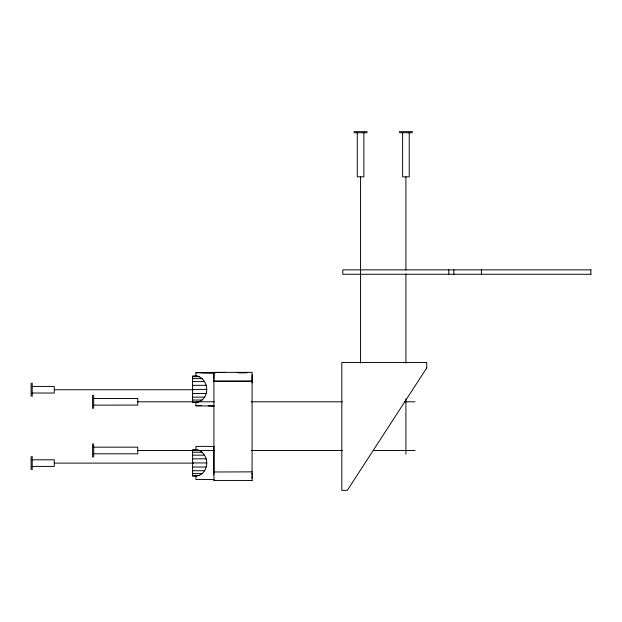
<?xml version="1.0" encoding="UTF-8"?>
<svg xmlns="http://www.w3.org/2000/svg" width="622" height="622" viewBox="0 0 622 622"><rect width="100%" height="100%" fill="white"/><g stroke="black" fill="none" stroke-linecap="round" stroke-linejoin="round"><path stroke-width="0.93" d="M213.906 474.656L213.906 473.319M213.906 472.308L213.906 446.402M213.906 380.571L213.906 381.13L252.097 381.13M213.906 379.171L213.906 372.36L252.097 372.36L252.097 480.409M252.097 478.17L252.097 476.576M252.097 475.068L252.097 473.288M252.097 382.888L252.097 379.195M252.097 378.72L252.097 374.895M206.177 393.493C208.813 384.964 202.204 374.211 192.595 375.991L192.595 402.45C198.729 403.476 204.778 399.612 206.177 393.493L192.595 393.493M206.177 467.029C208.844 458.492 202.181 447.856 192.595 449.706L192.595 476.164C198.783 477.198 204.77 473.132 206.177 467.029L192.595 467.029M198.41 401.913L195.907 402.45L195.907 405.754L213.906 406.073M238.669 372.897L247.004 372.687L236.819 372.43M198.41 376.434L195.907 375.991L195.907 372.687L213.906 372.36M195.907 405.754L201.59 405.653M225.094 372.43L201.691 372.687L215.298 372.881M353.941 131.654L367.174 131.654M399.301 131.654L412.534 131.654M353.941 132.758L367.174 132.758M399.301 132.758L412.534 132.758M590.846 269.862L342.808 269.862L342.808 274.271L590.846 274.271M192.595 376.699L199.242 376.699M192.595 378.635L202.251 378.635M213.906 381.255L252.097 381.255M192.595 381.605L204.646 381.605M192.595 385.313L206.177 385.313M32.204 386.417L54.254 386.417L54.254 393.018L32.204 393.034M192.595 389.411L206.706 389.411M54.635 389.73L193.496 389.73M192.595 397.147L204.646 397.147M93.689 398.5L137.781 398.5L137.781 405.101L93.689 405.109M192.595 400.032L202.251 400.032M137.781 401.804L214.372 401.804M251.21 401.804L342.349 401.804M404.393 401.804L415.061 401.804M214.162 446.402L195.907 446.402L195.907 449.706M93.689 447.171L137.781 447.171L137.781 453.78L93.689 453.788M192.595 450.359L199.242 450.359M137.781 450.476L214.372 450.476M251.21 450.476L342.349 450.476M373.371 450.476L415.061 450.476M192.595 452.233L202.251 452.233M192.595 455.164L204.646 455.164M192.595 458.849L206.177 458.849M32.204 459.806L54.254 459.806L54.254 466.407L32.204 466.422M192.595 462.939L206.706 462.939M54.635 463.11L193.496 463.11M192.595 470.714L204.646 470.714M213.906 471.989L252.097 471.865M192.595 473.637L202.251 473.637M192.595 475.519L199.242 475.519M214.162 479.476L195.907 479.476L195.907 476.164M213.906 480.448L252.097 480.448M208.339 405.847L214.162 405.933M195.907 372.687L213.906 373.006M590.9 269.862L590.9 274.271M481.42 269.862L481.42 274.271M453.842 269.862L453.842 274.271M448.827 269.862L448.827 274.271M409.222 132.758L409.222 176.85L402.621 176.85L402.613 132.758M405.917 176.85L405.917 269.925M405.917 273.804L405.917 362.999M405.917 398.873L405.917 454.13M363.862 132.758L363.862 176.85L357.261 176.85L357.253 132.758M360.558 176.85L360.558 269.925M360.558 273.804L360.558 362.999M360.449 269.862L360.449 274.271M213.906 372.71L213.906 480.409M93.689 395.188L93.689 408.421M93.689 443.867L93.689 457.092M92.585 395.188L92.585 408.421M92.585 443.867L92.585 457.092M32.204 383.113L32.204 396.338M32.204 456.501L32.204 469.727M31.1 383.113L31.1 396.338M31.1 456.501L31.1 469.727M426.7 367.975L347.325 490.346L341.82 490.346L341.82 362.463L426.7 362.463L426.7 367.975"/></g></svg>
